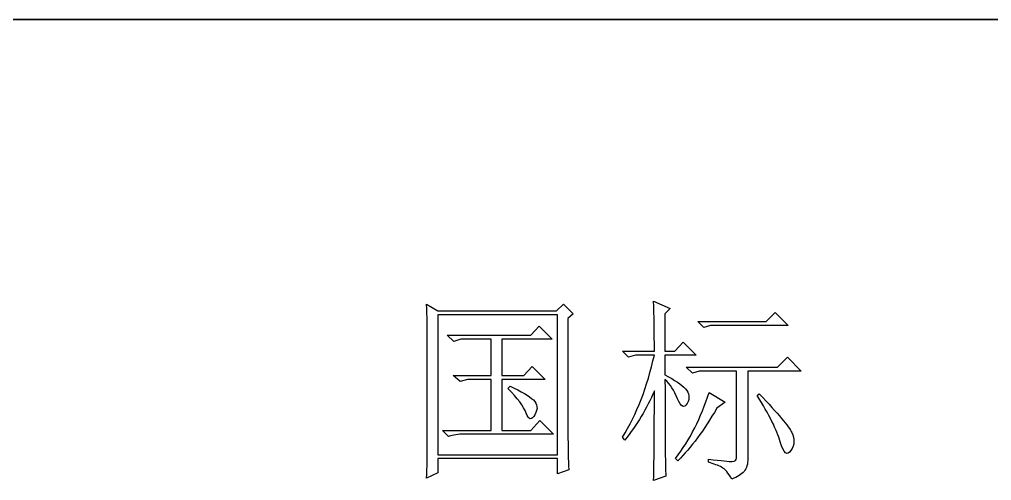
# Model space of a CAD drawing. Header units: millimetres. Extents: x -894 to 2281, y 379 to 1725.
# Drawn here: x 669.8 to 779.7, y 710.9 to 763 of the extents above; entities that cross this region are included whole.
import ezdxf

# ---------------------------------------------------------------- set-up
doc = ezdxf.new("R2010")
doc.units = ezdxf.units.MM
doc.layers.add('layer 1', color=7, linetype='Continuous')

msp = doc.modelspace()

# ---------------------------------------------------------------- linework, layer by layer
at = {"layer": 'layer 1', "lineweight": 35}
msp.add_open_spline([(1135.285, 762.997), (1135.285, 762.997), (383.463, 762.997), (383.463, 762.997)], degree=3, dxfattribs=at)
at = {"layer": 'layer 1', "color": 250}
for points, knots in [([(742.762, 722.305), (743.338, 721.787), (743.808, 721.057), (744.182, 720.111), (744.182, 720.111), (744.556, 719.164), (744.912, 718.992), (745.257, 719.597), (745.257, 719.597), (745.602, 720.199), (745.543, 720.742), (745.085, 721.23), (745.085, 721.23), (744.626, 721.718), (743.852, 722.246), (742.762, 722.818), (742.762, 722.818), (742.762, 722.818), (742.762, 725.056), (742.762, 725.056), (742.762, 725.056), (742.762, 725.056), (746.288, 725.056), (746.288, 725.056), (746.288, 725.056), (746.288, 725.056), (744.828, 726.516), (744.828, 726.516), (744.828, 726.516), (744.828, 726.516), (743.881, 725.486), (743.881, 725.486), (743.881, 725.486), (743.881, 725.486), (742.762, 725.486), (742.762, 725.486), (742.762, 725.486), (742.762, 725.486), (742.762, 729.698), (742.762, 729.698), (742.762, 729.698), (742.762, 729.698), (743.364, 730.303), (743.364, 730.303), (743.364, 730.303), (743.364, 730.303), (741.475, 731.161), (741.475, 731.161), (741.475, 731.161), (741.529, 729.554), (741.559, 727.665), (741.559, 725.486), (741.559, 725.486), (741.559, 725.486), (737.949, 725.486), (737.949, 725.486), (737.949, 725.486), (737.949, 725.486), (738.635, 724.799), (738.635, 724.799), (738.635, 724.799), (738.635, 724.799), (739.409, 725.056), (739.409, 725.056), (739.409, 725.056), (739.409, 725.056), (741.559, 725.056), (741.559, 725.056), (741.559, 725.056), (740.755, 721.443), (739.552, 718.35), (737.949, 715.77), (737.949, 715.77), (737.949, 715.77), (738.205, 715.425), (738.205, 715.425), (738.205, 715.425), (739.581, 717.146), (740.7, 719.006), (741.559, 721.013), (741.559, 721.013), (741.559, 716.713), (741.529, 713.334), (741.475, 710.869), (741.475, 710.869), (741.475, 710.869), (742.85, 711.382), (742.85, 711.382), (742.85, 711.382), (742.792, 712.531), (742.762, 716.17), (742.762, 722.305)], [0, 0, 0, 0, 0.0434783, 0.0434783, 0.0434783, 0.0434783, 0.0869565, 0.0869565, 0.0869565, 0.0869565, 0.1304348, 0.1304348, 0.1304348, 0.1304348, 0.173913, 0.173913, 0.173913, 0.173913, 0.2173913, 0.2173913, 0.2173913, 0.2173913, 0.2608696, 0.2608696, 0.2608696, 0.2608696, 0.3043478, 0.3043478, 0.3043478, 0.3043478, 0.3478261, 0.3478261, 0.3478261, 0.3478261, 0.3913043, 0.3913043, 0.3913043, 0.3913043, 0.4347826, 0.4347826, 0.4347826, 0.4347826, 0.4782609, 0.4782609, 0.4782609, 0.4782609, 0.5217391, 0.5217391, 0.5217391, 0.5217391, 0.5652174, 0.5652174, 0.5652174, 0.5652174, 0.6086957, 0.6086957, 0.6086957, 0.6086957, 0.6521739, 0.6521739, 0.6521739, 0.6521739, 0.6956522, 0.6956522, 0.6956522, 0.6956522, 0.7391304, 0.7391304, 0.7391304, 0.7391304, 0.7826087, 0.7826087, 0.7826087, 0.7826087, 0.826087, 0.826087, 0.826087, 0.826087, 0.8695652, 0.8695652, 0.8695652, 0.8695652, 0.9130435, 0.9130435, 0.9130435, 0.9130435, 0.9565217, 0.9565217, 0.9565217, 0.9565217, 1, 1, 1, 1]), ([(715.796, 711.125), (715.796, 711.125), (717.087, 711.727), (717.087, 711.727), (717.087, 711.727), (717.087, 711.727), (717.087, 713.36), (717.087, 713.36), (717.087, 713.36), (717.087, 713.36), (730.589, 713.36), (730.589, 713.36), (730.589, 713.36), (730.589, 713.36), (730.589, 711.643), (730.589, 711.643), (730.589, 711.643), (730.589, 711.643), (731.876, 712.072), (731.876, 712.072), (731.876, 712.072), (731.822, 713.275), (731.792, 714.45), (731.792, 715.598), (731.792, 715.598), (731.792, 715.598), (731.792, 729.184), (731.792, 729.184), (731.792, 729.184), (731.792, 729.184), (732.394, 729.698), (732.394, 729.698), (732.394, 729.698), (732.394, 729.698), (731.275, 730.817), (731.275, 730.817), (731.275, 730.817), (731.275, 730.817), (730.501, 730.042), (730.501, 730.042), (730.501, 730.042), (730.501, 730.042), (717.087, 730.042), (717.087, 730.042), (717.087, 730.042), (717.087, 730.042), (715.796, 730.817), (715.796, 730.817), (715.796, 730.817), (715.854, 729.386), (715.884, 728.124), (715.884, 727.034), (715.884, 727.034), (715.884, 727.034), (715.884, 714.824), (715.884, 714.824), (715.884, 714.824), (715.884, 713.62), (715.854, 712.388), (715.796, 711.125)], [0, 0, 0, 0, 0.0666667, 0.0666667, 0.0666667, 0.0666667, 0.1333333, 0.1333333, 0.1333333, 0.1333333, 0.2, 0.2, 0.2, 0.2, 0.2666667, 0.2666667, 0.2666667, 0.2666667, 0.3333333, 0.3333333, 0.3333333, 0.3333333, 0.4, 0.4, 0.4, 0.4, 0.4666667, 0.4666667, 0.4666667, 0.4666667, 0.5333333, 0.5333333, 0.5333333, 0.5333333, 0.6, 0.6, 0.6, 0.6, 0.6666667, 0.6666667, 0.6666667, 0.6666667, 0.7333333, 0.7333333, 0.7333333, 0.7333333, 0.8, 0.8, 0.8, 0.8, 0.8666667, 0.8666667, 0.8666667, 0.8666667, 0.9333333, 0.9333333, 0.9333333, 0.9333333, 1, 1, 1, 1]), ([(717.087, 729.613), (717.087, 729.613), (730.589, 729.613), (730.589, 729.613), (730.589, 729.613), (730.589, 729.613), (730.589, 713.793), (730.589, 713.793), (730.589, 713.793), (730.589, 713.793), (717.087, 713.793), (717.087, 713.793), (717.087, 713.793), (717.087, 713.793), (717.087, 729.613), (717.087, 729.613)], [0, 0, 0, 0, 0.25, 0.25, 0.25, 0.25, 0.5, 0.5, 0.5, 0.5, 0.75, 0.75, 0.75, 0.75, 1, 1, 1, 1]), ([(746.461, 728.839), (746.461, 728.839), (747.15, 728.153), (747.15, 728.153), (747.15, 728.153), (747.15, 728.153), (747.924, 728.41), (747.924, 728.41), (747.924, 728.41), (747.924, 728.41), (756.693, 728.41), (756.693, 728.41), (756.693, 728.41), (756.693, 728.41), (755.233, 729.87), (755.233, 729.87), (755.233, 729.87), (755.233, 729.87), (754.202, 728.839), (754.202, 728.839), (754.202, 728.839), (754.202, 728.839), (746.461, 728.839), (746.461, 728.839)], [0, 0, 0, 0, 0.1666667, 0.1666667, 0.1666667, 0.1666667, 0.3333333, 0.3333333, 0.3333333, 0.3333333, 0.5, 0.5, 0.5, 0.5, 0.6666667, 0.6666667, 0.6666667, 0.6666667, 0.8333333, 0.8333333, 0.8333333, 0.8333333, 1, 1, 1, 1]), ([(718.118, 727.291), (718.118, 727.291), (718.892, 726.605), (718.892, 726.605), (718.892, 726.605), (718.892, 726.605), (719.666, 726.861), (719.666, 726.861), (719.666, 726.861), (719.666, 726.861), (723.108, 726.861), (723.108, 726.861), (723.108, 726.861), (723.108, 726.861), (723.108, 722.734), (723.108, 722.734), (723.108, 722.734), (723.108, 722.734), (718.808, 722.734), (718.808, 722.734), (718.808, 722.734), (718.808, 722.734), (719.582, 722.048), (719.582, 722.048), (719.582, 722.048), (719.582, 722.048), (720.441, 722.305), (720.441, 722.305), (720.441, 722.305), (720.441, 722.305), (723.108, 722.305), (723.108, 722.305), (723.108, 722.305), (723.108, 722.305), (723.108, 716.544), (723.108, 716.544), (723.108, 716.544), (723.108, 716.544), (717.605, 716.544), (717.605, 716.544), (717.605, 716.544), (717.605, 716.544), (718.291, 715.855), (718.291, 715.855), (718.291, 715.855), (718.808, 716.027), (719.38, 716.112), (720.011, 716.112), (720.011, 716.112), (720.011, 716.112), (730.156, 716.112), (730.156, 716.112), (730.156, 716.112), (730.156, 716.112), (728.611, 717.66), (728.611, 717.66), (728.611, 717.66), (728.611, 717.66), (727.577, 716.544), (727.577, 716.544), (727.577, 716.544), (727.577, 716.544), (724.311, 716.544), (724.311, 716.544), (724.311, 716.544), (724.311, 716.544), (724.311, 722.305), (724.311, 722.305), (724.311, 722.305), (724.311, 722.305), (729.213, 722.305), (729.213, 722.305), (729.213, 722.305), (729.213, 722.305), (727.749, 723.765), (727.749, 723.765), (727.749, 723.765), (727.749, 723.765), (726.803, 722.734), (726.803, 722.734), (726.803, 722.734), (726.803, 722.734), (724.311, 722.734), (724.311, 722.734), (724.311, 722.734), (724.311, 722.734), (724.311, 726.861), (724.311, 726.861), (724.311, 726.861), (724.311, 726.861), (729.987, 726.861), (729.987, 726.861), (729.987, 726.861), (729.987, 726.861), (728.523, 728.322), (728.523, 728.322), (728.523, 728.322), (728.523, 728.322), (727.577, 727.291), (727.577, 727.291), (727.577, 727.291), (727.577, 727.291), (718.118, 727.291), (718.118, 727.291)], [0, 0, 0, 0, 0.0384615, 0.0384615, 0.0384615, 0.0384615, 0.0769231, 0.0769231, 0.0769231, 0.0769231, 0.1153846, 0.1153846, 0.1153846, 0.1153846, 0.1538462, 0.1538462, 0.1538462, 0.1538462, 0.1923077, 0.1923077, 0.1923077, 0.1923077, 0.2307692, 0.2307692, 0.2307692, 0.2307692, 0.2692308, 0.2692308, 0.2692308, 0.2692308, 0.3076923, 0.3076923, 0.3076923, 0.3076923, 0.3461538, 0.3461538, 0.3461538, 0.3461538, 0.3846154, 0.3846154, 0.3846154, 0.3846154, 0.4230769, 0.4230769, 0.4230769, 0.4230769, 0.4615385, 0.4615385, 0.4615385, 0.4615385, 0.5, 0.5, 0.5, 0.5, 0.5384615, 0.5384615, 0.5384615, 0.5384615, 0.5769231, 0.5769231, 0.5769231, 0.5769231, 0.6153846, 0.6153846, 0.6153846, 0.6153846, 0.6538462, 0.6538462, 0.6538462, 0.6538462, 0.6923077, 0.6923077, 0.6923077, 0.6923077, 0.7307692, 0.7307692, 0.7307692, 0.7307692, 0.7692308, 0.7692308, 0.7692308, 0.7692308, 0.8076923, 0.8076923, 0.8076923, 0.8076923, 0.8461538, 0.8461538, 0.8461538, 0.8461538, 0.8846154, 0.8846154, 0.8846154, 0.8846154, 0.9230769, 0.9230769, 0.9230769, 0.9230769, 0.9615385, 0.9615385, 0.9615385, 0.9615385, 1, 1, 1, 1]), ([(747.664, 713.275), (747.664, 713.275), (747.664, 712.931), (747.664, 712.931), (747.664, 712.931), (748.295, 712.758), (748.798, 712.571), (749.168, 712.373), (749.168, 712.373), (749.542, 712.171), (749.928, 711.727), (750.331, 711.041), (750.331, 711.041), (750.962, 711.268), (751.421, 711.555), (751.707, 711.9), (751.707, 711.9), (751.993, 712.245), (752.136, 712.729), (752.136, 713.36), (752.136, 713.36), (752.136, 713.36), (752.136, 723.251), (752.136, 723.251), (752.136, 723.251), (752.136, 723.251), (758.157, 723.251), (758.157, 723.251), (758.157, 723.251), (758.157, 723.251), (756.609, 724.799), (756.609, 724.799), (756.609, 724.799), (756.609, 724.799), (755.49, 723.68), (755.49, 723.68), (755.49, 723.68), (755.49, 723.68), (745.173, 723.68), (745.173, 723.68), (745.173, 723.68), (745.173, 723.68), (745.859, 722.991), (745.859, 722.991), (745.859, 722.991), (745.859, 722.991), (746.633, 723.251), (746.633, 723.251), (746.633, 723.251), (746.633, 723.251), (750.845, 723.251), (750.845, 723.251), (750.845, 723.251), (750.845, 723.251), (750.845, 713.448), (750.845, 713.448), (750.845, 713.448), (750.845, 713.162), (750.687, 713.019), (750.375, 713.019), (750.375, 713.019), (750.06, 713.019), (749.157, 713.103), (747.664, 713.275)], [0, 0, 0, 0, 0.0625, 0.0625, 0.0625, 0.0625, 0.125, 0.125, 0.125, 0.125, 0.1875, 0.1875, 0.1875, 0.1875, 0.25, 0.25, 0.25, 0.25, 0.3125, 0.3125, 0.3125, 0.3125, 0.375, 0.375, 0.375, 0.375, 0.4375, 0.4375, 0.4375, 0.4375, 0.5, 0.5, 0.5, 0.5, 0.5625, 0.5625, 0.5625, 0.5625, 0.625, 0.625, 0.625, 0.625, 0.6875, 0.6875, 0.6875, 0.6875, 0.75, 0.75, 0.75, 0.75, 0.8125, 0.8125, 0.8125, 0.8125, 0.875, 0.875, 0.875, 0.875, 0.9375, 0.9375, 0.9375, 0.9375, 1, 1, 1, 1]), ([(725.254, 721.53), (725.254, 721.53), (724.997, 721.274), (724.997, 721.274), (724.997, 721.274), (726.087, 720.184), (726.777, 719.252), (727.063, 718.478), (727.063, 718.478), (727.349, 717.704), (727.679, 717.645), (728.05, 718.306), (728.05, 718.306), (728.424, 718.966), (728.365, 719.524), (727.877, 719.982), (727.877, 719.982), (727.389, 720.441), (726.516, 720.958), (725.254, 721.53)], [0, 0, 0, 0, 0.2, 0.2, 0.2, 0.2, 0.4, 0.4, 0.4, 0.4, 0.6, 0.6, 0.6, 0.6, 0.8, 0.8, 0.8, 0.8, 1, 1, 1, 1]), ([(747.752, 720.841), (746.835, 717.975), (745.573, 715.48), (743.966, 713.36), (743.966, 713.36), (743.966, 713.36), (744.226, 713.103), (744.226, 713.103), (744.226, 713.103), (745.716, 714.593), (747.176, 716.57), (748.611, 719.036), (748.611, 719.036), (748.611, 719.036), (749.557, 719.726), (749.557, 719.726), (749.557, 719.726), (749.557, 719.726), (747.752, 720.841), (747.752, 720.841)], [0, 0, 0, 0, 0.2, 0.2, 0.2, 0.2, 0.4, 0.4, 0.4, 0.4, 0.6, 0.6, 0.6, 0.6, 0.8, 0.8, 0.8, 0.8, 1, 1, 1, 1]), ([(753.428, 720.672), (753.428, 720.672), (753.167, 720.5), (753.167, 720.5), (753.167, 720.5), (754.543, 718.32), (755.42, 716.57), (755.79, 715.253), (755.79, 715.253), (756.165, 713.936), (756.565, 713.606), (756.994, 714.262), (756.994, 714.262), (757.423, 714.923), (757.467, 715.598), (757.122, 716.284), (757.122, 716.284), (756.781, 716.974), (755.548, 718.434), (753.428, 720.672)], [0, 0, 0, 0, 0.2, 0.2, 0.2, 0.2, 0.4, 0.4, 0.4, 0.4, 0.6, 0.6, 0.6, 0.6, 0.8, 0.8, 0.8, 0.8, 1, 1, 1, 1])]:
    msp.add_open_spline(points, degree=3, knots=knots, dxfattribs=at)

doc.saveas('drawing.dxf')
